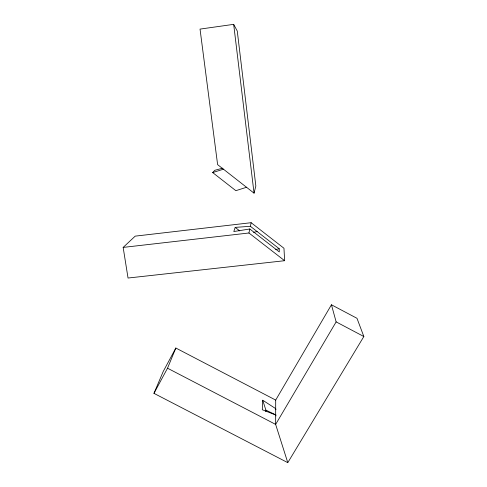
<?xml version="1.0" encoding="UTF-8"?>
<svg xmlns="http://www.w3.org/2000/svg" width="487" height="487" viewBox="0 0 487 487"><rect width="100%" height="100%" fill="white"/><g stroke="black" fill="none" stroke-linecap="round" stroke-linejoin="round"><path stroke-width="0.73" d="M275.697 400.083L275.642 424.402L287.787 462.65L363.844 336.517L356.977 318.297L331.44 304.783L275.697 400.083L175.844 348.028L163.236 371.441L153.959 393.35L287.787 462.65M265.835 411.637L265.884 410.127L262.73 400.235L275.679 408.617L275.965 409.53M262.73 400.235L262.292 409.744L275.66 414.973L275.959 415.91M284.627 260.709L128.038 278.034L123.156 247.408L135.216 236.134L251.14 222.699L283.964 248.26L284.627 260.709L248.948 232.987L249.801 228.987L233.803 231.538L235.191 227.38L250.373 226.297L279.228 248.754L279.288 251.925L249.801 228.987M250.373 226.297L251.14 222.699M254.044 193.162L255.845 185.979L237.272 31.077L233.675 24.35L200.035 29.104L217.616 164.636L254.044 193.162L233.675 24.35M153.959 393.35L167.528 368.202L175.844 348.028M331.44 304.783L336.14 321.889L275.642 424.402L167.528 368.202M246.678 187.227L235.854 190.679L212.679 172.568L214.791 170.304L222.62 168.192M212.679 172.568L223.746 169.111M253.557 232.354L257.124 231.55M275.624 249.514L279.228 248.754M123.156 247.408L248.948 232.987M265.884 410.127L275.977 414.973M336.14 321.889L363.844 336.517M235.191 227.38L239.738 230.911"/></g></svg>
